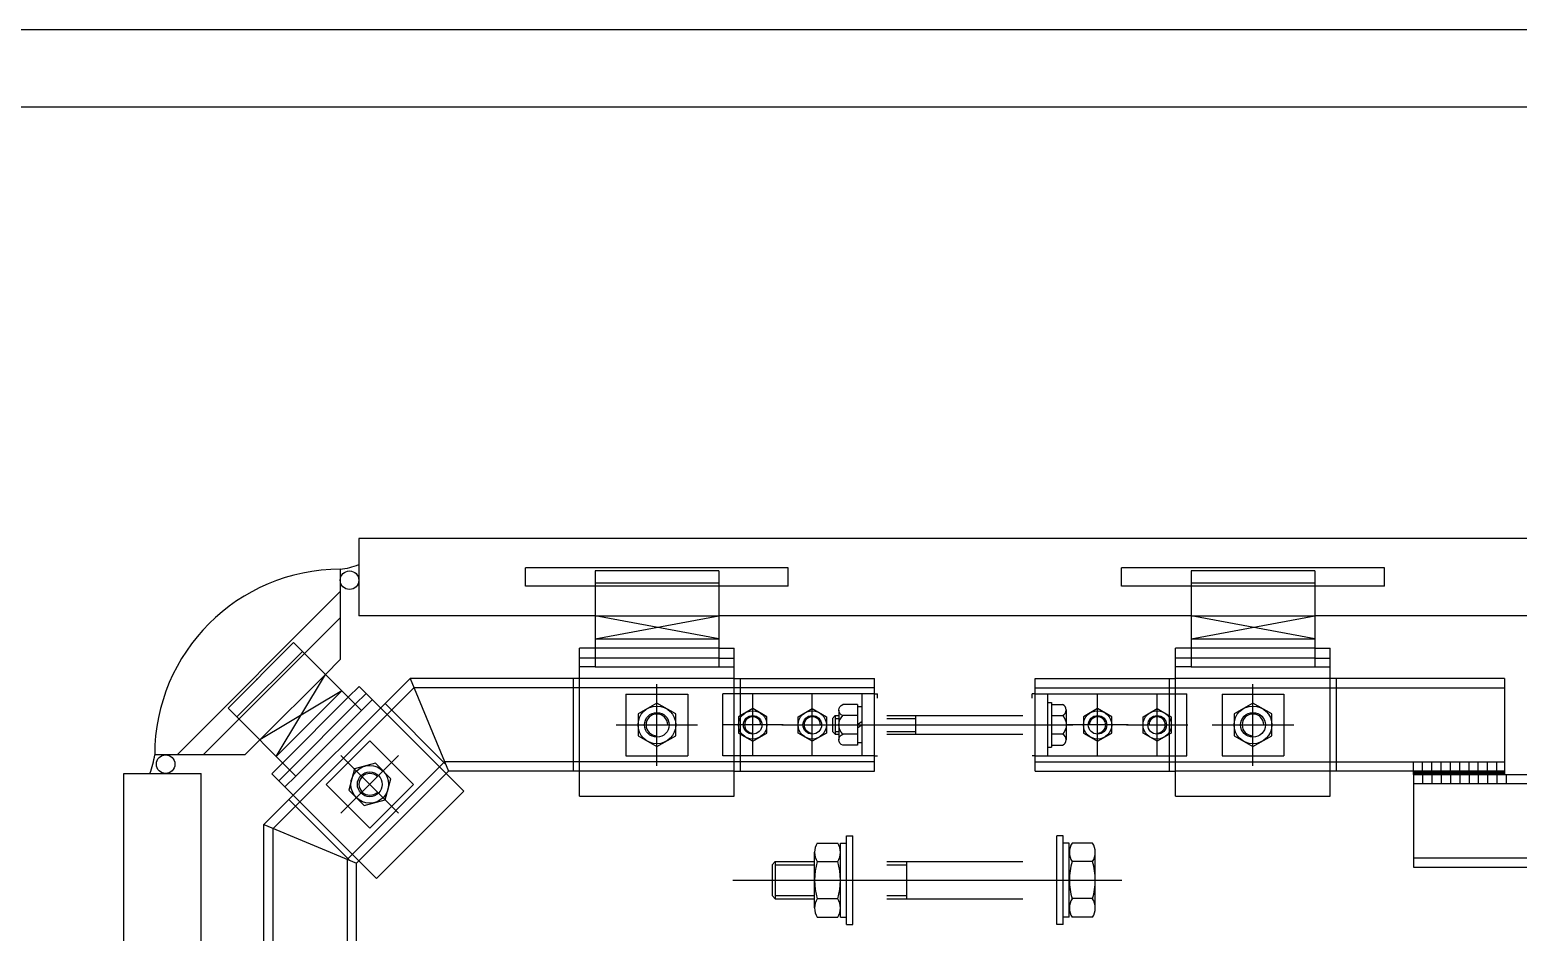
# Model space of a CAD drawing. Header units: metres. Extents: x 0 to 3014, y -367 to 1118.
# Drawn here: x 1330.6 to 1811.9, y 826.5 to 1118.3 of the extents above; entities that cross this region are included whole.
import ezdxf

# ---------------------------------------------------------------- set-up
doc = ezdxf.new("R2010")
doc.units = ezdxf.units.M
for name, color, linetype in [('ASHADE', 1, 'Continuous'), ('图层1', 8, 'Continuous'), ('图框', 5, 'Continuous'), ('外形', 3, 'Continuous'), ('文字标注1', 4, 'Continuous'), ('轴线', 6, 'Continuous')]:
    doc.layers.add(name, color=color, linetype=linetype)

msp = doc.modelspace()

# ---------------------------------------------------------------- hatches: boundary and pattern name
at = {"layer": '图层1'}
h = msp.add_hatch(dxfattribs=at)
h.set_pattern_fill('ANSI33', scale=50)
h.paths.add_polyline_path([(1822.51, 953.82), (1437.01, 953.82), (1437.01, 928.82), (1513.39, 928.82), (1513.39, 938.32), (1490.89, 938.32), (1490.89, 944.32), (1575.89, 944.32), (1575.89, 938.32), (1553.39, 938.32), (1553.39, 928.82), (1706.14, 928.82), (1706.14, 938.32), (1683.64, 938.32), (1683.64, 944.32), (1768.64, 944.32), (1768.64, 938.32), (1746.14, 938.32), (1746.14, 928.82), (1822.51, 928.82)])
h = msp.add_hatch(dxfattribs=at)
h.set_pattern_fill('ANSI33', scale=50)
h.paths.add_polyline_path([(1371.01, 883.82), (1378.24, 883.82), (1431.01, 936.6), (1431.01, 943.82, 0.41)])
h.paths.add_polyline_path([(1419.48, 916.57), (1426.19, 909.85), (1431.01, 914.68), (1431.01, 928.11)])
h.paths.add_polyline_path([(1398.26, 895.36), (1386.72, 883.82), (1400.16, 883.82), (1404.98, 888.64)])
h = msp.add_hatch(dxfattribs=at)
h.set_pattern_fill('AR-SAND')
h.paths.add_polyline_path([(1431.01, 940.29), (1431.01, 943.82, 0.06), (1437.01, 945.35), (1437.01, 940.29, 0.41), (1434.01, 943.29, 0.41)])
h = msp.add_hatch(dxfattribs=at)
h.set_pattern_fill('AR-SAND')
h.paths.add_polyline_path([(1513.39, 938.32), (1513.39, 943.32), (1553.39, 943.32), (1553.39, 938.32), (1575.89, 938.32), (1575.89, 944.32), (1490.89, 944.32), (1490.89, 938.32)])
h = msp.add_hatch(dxfattribs=at)
h.set_pattern_fill('AR-SAND')
h.paths.add_polyline_path([(1706.14, 938.32), (1706.14, 943.32), (1746.14, 943.32), (1746.14, 938.32), (1768.64, 938.32), (1768.64, 944.32), (1683.64, 944.32), (1683.64, 938.32)])
h = msp.add_hatch(dxfattribs=at)
h.set_pattern_fill('ANSI37', scale=20)
h.paths.add_polyline_path([(1437.01, 940.29, 1), (1431.01, 940.29, 1)])
h = msp.add_hatch(dxfattribs=at)
h.set_pattern_fill('AR-SAND')
h.paths.add_polyline_path([(1378.24, 883.82), (1386.72, 883.82), (1398.26, 895.36), (1394.73, 898.89), (1415.94, 920.11), (1419.48, 916.57), (1431.01, 928.11), (1431.01, 936.6)])
h = msp.add_hatch(dxfattribs=at)
h.set_pattern_fill('AR-SAND')
h.paths.add_polyline_path([(1374.54, 883.82), (1371.01, 883.82, -0.06), (1369.48, 877.82), (1374.54, 877.82, -0.41), (1371.54, 880.82, -0.41)])
h = msp.add_hatch(dxfattribs=at)
h.set_pattern_fill('ANSI37', scale=20)
h.paths.add_polyline_path([(1377.54, 880.82, 1), (1371.54, 880.82, 1)])
h = msp.add_hatch(dxfattribs=at)
h.set_pattern_fill('ANSI33', scale=50)
h.paths.add_polyline_path([(1361.01, 492.32), (1386.01, 492.32), (1386.01, 568.69), (1376.51, 568.69), (1376.51, 546.19), (1370.51, 546.19), (1370.51, 631.19), (1376.51, 631.19), (1376.51, 608.69), (1386.01, 608.69), (1386.01, 761.44), (1376.51, 761.44), (1376.51, 738.94), (1370.51, 738.94), (1370.51, 823.94), (1376.51, 823.94), (1376.51, 801.44), (1386.01, 801.44), (1386.01, 877.82), (1361.01, 877.82)])
h = msp.add_hatch(dxfattribs=at)
h.set_pattern_fill('SOLID')
h.paths.add_polyline_path([(1807.51, 877.52), (1778.01, 877.52), (1778.01, 878.52), (1807.51, 878.52)])

# ---------------------------------------------------------------- linework, layer by layer
for p, q in [((1575.89, 944.32), (1490.89, 944.32)), ((1490.89, 938.32), (1490.89, 944.32)), ((1575.89, 938.32), (1575.89, 944.32)), ((1768.64, 944.32), (1683.64, 944.32)), ((1683.64, 938.32), (1683.64, 944.32)), ((1768.64, 938.32), (1768.64, 944.32)), ((1431.01, 936.6), (1378.24, 883.82)), ((1513.39, 938.32), (1490.89, 938.32)), ((1575.89, 938.32), (1553.39, 938.32)), ((1706.14, 938.32), (1683.64, 938.32)), ((1768.64, 938.32), (1746.14, 938.32)), ((1431.01, 928.11), (1419.48, 916.57)), ((1603.76, 903.52), (1604.76, 903.52)), ((1604.76, 902.12), (1604.76, 903.52)), ((1654.76, 902.12), (1654.76, 903.52)), ((1655.76, 903.52), (1654.76, 903.52)), ((1398.26, 895.36), (1386.72, 883.82)), ((1607.76, 896.52), (1651.76, 896.52)), ((1607.76, 895.62), (1617.17, 895.62)), ((1617.17, 890.52), (1617.17, 896.52)), ((1607.76, 891.42), (1617.17, 891.42)), ((1607.76, 890.52), (1651.76, 890.52)), ((1603.76, 883.52), (1604.76, 883.52)), ((1655.76, 883.52), (1654.76, 883.52)), ((1778.01, 878.52), (1778.01, 881.52)), ((1781.01, 878.52), (1781.01, 881.52)), ((1784.01, 878.52), (1784.01, 881.52)), ((1787.01, 878.52), (1787.01, 881.52)), ((1790.01, 878.52), (1790.01, 881.52)), ((1793.01, 878.52), (1793.01, 881.52)), ((1796.01, 878.52), (1796.01, 881.52)), ((1799.01, 878.52), (1799.01, 881.52)), ((1802.01, 878.52), (1802.01, 881.52)), ((1805.01, 878.52), (1805.01, 881.52)), ((1778.01, 877.52), (1778.01, 878.52)), ((1781.01, 877.52), (1781.01, 874.52)), ((1784.01, 877.52), (1784.01, 874.52)), ((1787.01, 877.52), (1787.01, 874.52)), ((1790.01, 877.52), (1790.01, 874.52)), ((1793.01, 877.52), (1793.01, 874.52)), ((1796.01, 877.52), (1796.01, 874.52)), ((1799.01, 877.52), (1799.01, 874.52)), ((1802.01, 877.52), (1802.01, 874.52)), ((1805.01, 877.52), (1805.01, 874.52)), ((1807.51, 878.52), (1807.51, 877.52)), ((1808.01, 877.52), (1808.01, 874.52)), ((1594.76, 829.01), (1594.76, 857.63)), ((1594.76, 857.63), (1596.76, 857.63)), ((1596.76, 829.01), (1596.76, 857.63)), ((1662.76, 829.01), (1662.76, 857.63)), ((1664.76, 857.63), (1662.76, 857.63)), ((1664.76, 829.01), (1664.76, 857.63)), ((1584.36, 834.33), (1584.36, 852.31)), ((1585.23, 855.31), (1591.9, 855.31)), ((1592.76, 831.33), (1592.76, 855.31)), ((1592.76, 855.31), (1594.76, 855.31)), ((1666.76, 855.31), (1664.76, 855.31)), ((1666.76, 831.33), (1666.76, 855.31)), ((1674.3, 855.31), (1667.63, 855.31)), ((1675.16, 834.33), (1675.16, 852.31)), ((1570.67, 848.32), (1571.67, 849.32)), ((1570.67, 848.32), (1570.67, 838.32)), ((1571.67, 849.32), (1584.36, 849.32)), ((1571.67, 849.32), (1571.67, 837.32)), ((1571.67, 848.32), (1584.36, 848.32)), ((1585.23, 849.32), (1591.9, 849.32)), ((1607.76, 849.32), (1651.76, 849.32)), ((1607.76, 848.32), (1614.06, 848.32)), ((1674.3, 849.32), (1667.63, 849.32)), ((1570.67, 838.32), (1571.67, 837.32)), ((1571.67, 838.32), (1584.36, 838.32)), ((1607.76, 838.32), (1614.06, 838.32)), ((1571.67, 837.32), (1584.36, 837.32)), ((1585.23, 837.33), (1591.9, 837.33)), ((1607.76, 837.32), (1651.76, 837.32)), ((1674.3, 837.33), (1667.63, 837.33)), ((1585.23, 831.33), (1591.9, 831.33)), ((1592.76, 831.33), (1594.76, 831.33)), ((1594.76, 829.01), (1596.76, 829.01)), ((1664.76, 829.01), (1662.76, 829.01)), ((1666.76, 831.33), (1664.76, 831.33)), ((1674.3, 831.33), (1667.63, 831.33))]:
    msp.add_line(p, q)
for points in [[(1527.29, 897.04), (1527.29, 890), (1533.39, 886.48), (1539.49, 890), (1539.49, 897.04), (1533.39, 900.56)], [(1720.04, 897.04), (1720.04, 890), (1726.14, 886.48), (1732.24, 890), (1732.24, 897.04), (1726.14, 900.56)], [(1559.79, 896.16), (1559.79, 890.88), (1564.37, 888.24), (1568.94, 890.88), (1568.94, 896.16), (1564.37, 898.8)], [(1588.21, 896.16), (1588.21, 890.88), (1583.64, 888.24), (1579.07, 890.88), (1579.07, 896.16), (1583.64, 898.8)], [(1671.32, 896.16), (1671.32, 890.88), (1675.89, 888.24), (1680.46, 890.88), (1680.46, 896.16), (1675.89, 898.8)], [(1699.74, 896.16), (1699.74, 890.88), (1695.16, 888.24), (1690.59, 890.88), (1690.59, 896.16), (1695.16, 898.8)], [(1433.75, 872.46), (1438.72, 867.49), (1445.53, 869.31), (1447.35, 876.11), (1442.37, 881.09), (1435.57, 879.27)]]:
    msp.add_lwpolyline(points, close=True)
for centre, radius in [((1434.01, 940.29), 3), ((1533.39, 893.52), 6.1), ((1533.39, 893.52), 4), ((1564.37, 893.52), 4.57), ((1564.37, 893.52), 3), ((1583.64, 893.52), 4.57), ((1583.64, 893.52), 3), ((1675.89, 893.52), 4.57), ((1675.89, 893.52), 3), ((1695.16, 893.52), 4.57), ((1695.16, 893.52), 3), ((1726.14, 893.52), 6.1), ((1726.14, 893.52), 4), ((1374.54, 880.82), 3), ((1440.55, 874.29), 6.1), ((1440.55, 874.29), 4)]:
    msp.add_circle(centre, radius)
for centre, radius, start, end in [((1427.28, 970.89), 27.33, 277.85, 290.86), ((1343.94, 887.55), 27.33, 339.14, 352.15), ((1590, 852.31), 5.63, 147.86, 212.14), ((1587.13, 852.31), 5.63, 327.86, 32.14), ((1672.4, 852.31), 5.63, 147.86, 212.14), ((1669.53, 852.31), 5.63, 327.86, 32.14), ((1605.61, 843.32), 21.24, 163.61, 196.39), ((1585.23, 849.32), 0, 360, 64.27), ((1571.52, 843.32), 21.24, 343.61, 16.39), ((1688.01, 843.32), 21.24, 163.61, 196.39), ((1653.92, 843.32), 21.24, 343.61, 16.39), ((1674.3, 849.32), 0, 115.73, 180), ((1590, 834.33), 5.63, 147.86, 212.14), ((1587.13, 834.33), 5.63, 327.86, 32.14), ((1672.4, 834.33), 5.63, 147.86, 212.14), ((1669.53, 834.33), 5.63, 327.86, 32.14)]:
    msp.add_arc(centre, radius, start, end)
at = {"layer": 'ASHADE'}
for p, q in [((1553.39, 943.32), (1513.39, 943.32)), ((1513.39, 943.32), (1513.39, 912.32)), ((1553.39, 943.32), (1553.39, 912.32)), ((1746.14, 943.32), (1706.14, 943.32)), ((1706.14, 943.32), (1706.14, 912.32)), ((1746.14, 943.32), (1746.14, 912.32)), ((1415.94, 920.11), (1394.73, 898.89)), ((1415.94, 920.11), (1437.86, 898.19)), ((1513.39, 912.32), (1553.39, 912.32)), ((1706.14, 912.32), (1746.14, 912.32)), ((1394.73, 898.89), (1416.65, 876.97)), ((1416.65, 876.97), (1437.86, 898.19))]:
    msp.add_line(p, q, dxfattribs=at)
for centre, radius, start, end in [((1533.39, 893.52), 3.5, 0, 270), ((1564.37, 893.52), 2.63, 0, 270), ((1583.64, 893.52), 2.63, 0, 270), ((1675.89, 893.52), 2.63, 270, 180), ((1695.16, 893.52), 2.63, 270, 180), ((1726.14, 893.52), 3.5, 0, 270), ((1440.55, 874.29), 3.5, 45, 315)]:
    msp.add_arc(centre, radius, start, end, dxfattribs=at)
at = {"layer": '图层1'}
for p, q in [((3014.03, 1118.27), (914.03, 1118.27)), ((1553.39, 939.32), (1513.39, 939.32)), ((1746.14, 939.32), (1706.14, 939.32)), ((1553.39, 938.32), (1513.39, 938.32)), ((1746.14, 938.32), (1706.14, 938.32)), ((1513.39, 928.82), (1553.39, 928.82)), ((1553.39, 921.32), (1513.39, 928.82)), ((1513.39, 921.32), (1553.39, 928.82)), ((1706.14, 921.32), (1746.14, 928.82)), ((1746.14, 921.32), (1706.14, 928.82)), ((1706.14, 928.82), (1746.14, 928.82)), ((1513.39, 921.32), (1553.39, 921.32)), ((1706.14, 921.32), (1746.14, 921.32)), ((1418.77, 917.28), (1397.55, 896.07)), ((1419.48, 916.57), (1398.26, 895.36)), ((1553.39, 918.32), (1513.39, 918.32)), ((1553.39, 915.12), (1513.39, 915.12)), ((1746.14, 918.32), (1706.14, 918.32)), ((1746.14, 915.12), (1706.14, 915.12)), ((1404.98, 888.64), (1426.19, 909.85)), ((1410.28, 883.34), (1426.19, 909.85)), ((1409.31, 860.03), (1454.81, 905.52)), ((1453.57, 908.52), (1465.99, 878.52)), ((1603.76, 905.52), (1454.81, 905.52)), ((1506.39, 878.52), (1506.39, 908.52)), ((1558.39, 908.52), (1508.39, 908.52)), ((1560.39, 878.52), (1560.39, 908.52)), ((1655.76, 905.52), (1807.51, 905.52)), ((1699.14, 878.52), (1699.14, 908.52)), ((1751.14, 908.52), (1701.14, 908.52)), ((1753.14, 878.52), (1753.14, 908.52)), ((1431.5, 904.55), (1404.98, 888.64)), ((1410.28, 883.34), (1431.5, 904.55)), ((1433.62, 902.43), (1412.4, 881.22)), ((1435.88, 900.17), (1414.67, 878.95)), ((1464.98, 880.97), (1445.5, 900.45)), ((1603.76, 903.52), (1554.76, 903.52)), ((1554.76, 883.52), (1554.76, 903.52)), ((1598.26, 900.12), (1593.47, 900.12)), ((1598.26, 900.12), (1598.26, 886.92)), ((1599.76, 883.52), (1599.76, 903.52)), ((1655.76, 903.52), (1704.76, 903.52)), ((1659.76, 883.52), (1659.76, 903.52)), ((1659.76, 886.33), (1659.76, 900.73)), ((1660.96, 900.13), (1664.56, 900.13)), ((1704.76, 883.52), (1704.76, 903.52)), ((1444.08, 899.04), (1415.8, 870.75)), ((1590.17, 895.62), (1591.07, 896.52)), ((1590.17, 895.62), (1590.17, 891.42)), ((1591.07, 896.52), (1592.27, 896.52)), ((1591.07, 896.52), (1591.07, 890.52)), ((1591.07, 895.62), (1592.27, 895.62)), ((1592.27, 898.32), (1592.27, 888.72)), ((1598.26, 896.52), (1593.47, 896.52)), ((1598.26, 899.31), (1598.26, 887.73)), ((1599.76, 899.31), (1598.26, 899.31)), ((1665.76, 898.33), (1665.76, 888.73)), ((1591.07, 890.52), (1590.17, 891.42)), ((1591.07, 891.42), (1592.27, 891.42)), ((1591.07, 890.52), (1592.27, 890.52)), ((1598.26, 890.52), (1593.47, 890.52)), ((1599.76, 894.59), (1598.26, 893.53)), ((1599.76, 893.53), (1598.26, 892.47)), ((1598.26, 886.92), (1593.47, 886.92)), ((1599.76, 887.73), (1598.26, 887.73)), ((1659.76, 886.33), (1660.96, 886.33)), ((1660.96, 886.93), (1664.56, 886.93)), ((1433.31, 850.08), (1464.75, 881.52)), ((1603.76, 881.52), (1464.75, 881.52)), ((1603.76, 883.52), (1554.76, 883.52)), ((1655.76, 883.52), (1704.76, 883.52)), ((1655.76, 881.52), (1807.51, 881.52)), ((1465.3, 877.82), (1437.01, 849.54)), ((1558.39, 878.52), (1508.39, 878.52)), ((1751.14, 878.52), (1701.14, 878.52)), ((1778.01, 874.52), (1837.51, 874.52)), ((1433.86, 849.86), (1414.38, 869.34)), ((1406.31, 861.27), (1436.31, 848.84)), ((1409.31, 711.07), (1409.31, 860.03)), ((1433.31, 711.07), (1433.31, 850.08)), ((1614.06, 849.32), (1614.06, 837.32)), ((1778.01, 850.52), (1837.51, 850.52))]:
    msp.add_line(p, q, dxfattribs=at)
for points in [[(1593.47, 886.92, -0.67), (1593.47, 890.52, -0.4), (1593.47, 896.52, -0.67), (1593.47, 900.12)], [(1660.96, 896.53), (1664.56, 896.53, -0.4), (1664.56, 890.53), (1660.96, 890.53)]]:
    msp.add_lwpolyline(points, format="xyb", dxfattribs=at)
msp.add_lwpolyline([(1659.76, 900.73), (1660.96, 900.73), (1660.96, 886.33)], dxfattribs=at)
for centre in [(1663.81, 898.33), (1663.81, 888.73)]:
    msp.add_arc(centre, 1.95, 292.62, 67.38, dxfattribs=at)
at = {"layer": '图框'}
msp.add_line((2989.03, 1093.27), (939.03, 1093.27), dxfattribs=at)
at = {"layer": '外形'}
for p, q in [((1822.51, 953.82), (1437.01, 953.82)), ((1437.01, 953.82), (1437.01, 928.82)), ((1431.01, 943.82), (1431.01, 914.68)), ((1513.39, 928.82), (1437.01, 928.82)), ((1706.14, 928.82), (1553.39, 928.82)), ((1822.51, 928.82), (1746.14, 928.82)), ((1426.19, 909.85), (1431.01, 914.68)), ((1400.16, 883.82), (1404.98, 888.64)), ((1400.16, 883.82), (1371.01, 883.82)), ((1361.01, 492.32), (1361.01, 877.82)), ((1361.01, 877.82), (1386.01, 877.82)), ((1386.01, 801.44), (1386.01, 877.82))]:
    msp.add_line(p, q, dxfattribs=at)
msp.add_arc((1431.01, 883.82), 60, 90, 180, dxfattribs=at)
at = {"layer": '文字标注1'}
for p, q in [((1508.39, 870.43), (1508.39, 918.32)), ((1513.39, 918.32), (1508.39, 918.32)), ((1513.39, 915.12), (1508.39, 915.12)), ((1553.39, 918.32), (1558.39, 918.32)), ((1553.39, 915.12), (1558.39, 915.12)), ((1558.39, 870.43), (1558.39, 918.32)), ((1701.14, 870.43), (1701.14, 918.32)), ((1706.14, 918.32), (1701.14, 918.32)), ((1706.14, 915.12), (1701.14, 915.12)), ((1746.14, 918.32), (1751.14, 918.32)), ((1746.14, 915.12), (1751.14, 915.12)), ((1751.14, 870.43), (1751.14, 918.32)), ((1513.39, 912.32), (1508.39, 912.32)), ((1553.39, 912.32), (1558.39, 912.32)), ((1706.14, 912.32), (1701.14, 912.32)), ((1746.14, 912.32), (1751.14, 912.32)), ((1433.62, 902.43), (1437.15, 905.97)), ((1471.01, 872.11), (1437.15, 905.97)), ((1444.08, 899.04), (1453.57, 908.52)), ((1508.39, 908.52), (1453.57, 908.52)), ((1558.39, 908.52), (1603.76, 908.52)), ((1603.76, 878.52), (1603.76, 908.52)), ((1655.76, 878.52), (1655.76, 908.52)), ((1655.76, 908.52), (1701.14, 908.52)), ((1807.51, 908.52), (1751.14, 908.52)), ((1807.51, 908.52), (1807.51, 878.52)), ((1435.88, 900.17), (1439.42, 903.7)), ((1437.86, 898.19), (1441.4, 901.72)), ((1523.39, 903.5), (1523.39, 883.5)), ((1523.39, 903.5), (1543.39, 903.5)), ((1543.39, 903.5), (1543.39, 883.5)), ((1716.14, 903.5), (1716.14, 883.5)), ((1716.14, 903.5), (1736.14, 903.5)), ((1736.14, 903.5), (1736.14, 883.5)), ((1426.42, 874.27), (1440.56, 888.41)), ((1440.56, 888.41), (1454.7, 874.27)), ((1412.4, 881.22), (1408.87, 877.68)), ((1523.39, 883.5), (1543.39, 883.5)), ((1716.14, 883.5), (1736.14, 883.5)), ((1442.73, 843.82), (1408.87, 877.68)), ((1414.67, 878.95), (1411.13, 875.42)), ((1416.65, 876.97), (1413.11, 873.44)), ((1465.3, 877.82), (1465.99, 878.52)), ((1508.39, 878.52), (1465.99, 878.52)), ((1558.39, 878.52), (1603.76, 878.52)), ((1655.76, 878.52), (1701.14, 878.52)), ((1807.51, 878.52), (1751.14, 878.52)), ((1778.01, 877.52), (1837.51, 877.52)), ((1778.01, 877.52), (1778.01, 847.52)), ((1426.42, 874.27), (1440.56, 860.13)), ((1440.56, 860.13), (1454.7, 874.27)), ((1442.73, 843.82), (1471.01, 872.11)), ((1406.31, 861.27), (1415.8, 870.75)), ((1508.39, 870.43), (1558.39, 870.43)), ((1701.14, 870.43), (1751.14, 870.43)), ((1406.31, 806.44), (1406.31, 861.27)), ((1436.31, 848.84), (1437.01, 849.54)), ((1436.31, 806.44), (1436.31, 848.84)), ((1778.01, 847.52), (1837.51, 847.52))]:
    msp.add_line(p, q, dxfattribs=at)
at = {"layer": '轴线'}
for p, q in [((1533.39, 880.33), (1533.39, 906.71)), ((1726.14, 880.33), (1726.14, 906.71)), ((1564.37, 883.63), (1564.37, 903.41)), ((1583.64, 883.63), (1583.64, 903.41)), ((1675.89, 883.63), (1675.89, 903.41)), ((1695.16, 883.63), (1695.16, 903.41)), ((1520.2, 893.52), (1546.58, 893.52)), ((1574.26, 893.52), (1554.48, 893.52)), ((1573.75, 893.52), (1667.88, 893.52)), ((1685.78, 893.52), (1666, 893.52)), ((1685.27, 893.52), (1705.05, 893.52)), ((1712.95, 893.52), (1739.33, 893.52)), ((1449.87, 864.96), (1431.22, 883.61)), ((1431.22, 864.96), (1449.87, 883.61)), ((1557.91, 843.32), (1683.7, 843.32))]:
    msp.add_line(p, q, dxfattribs=at)

doc.saveas('drawing.dxf')
